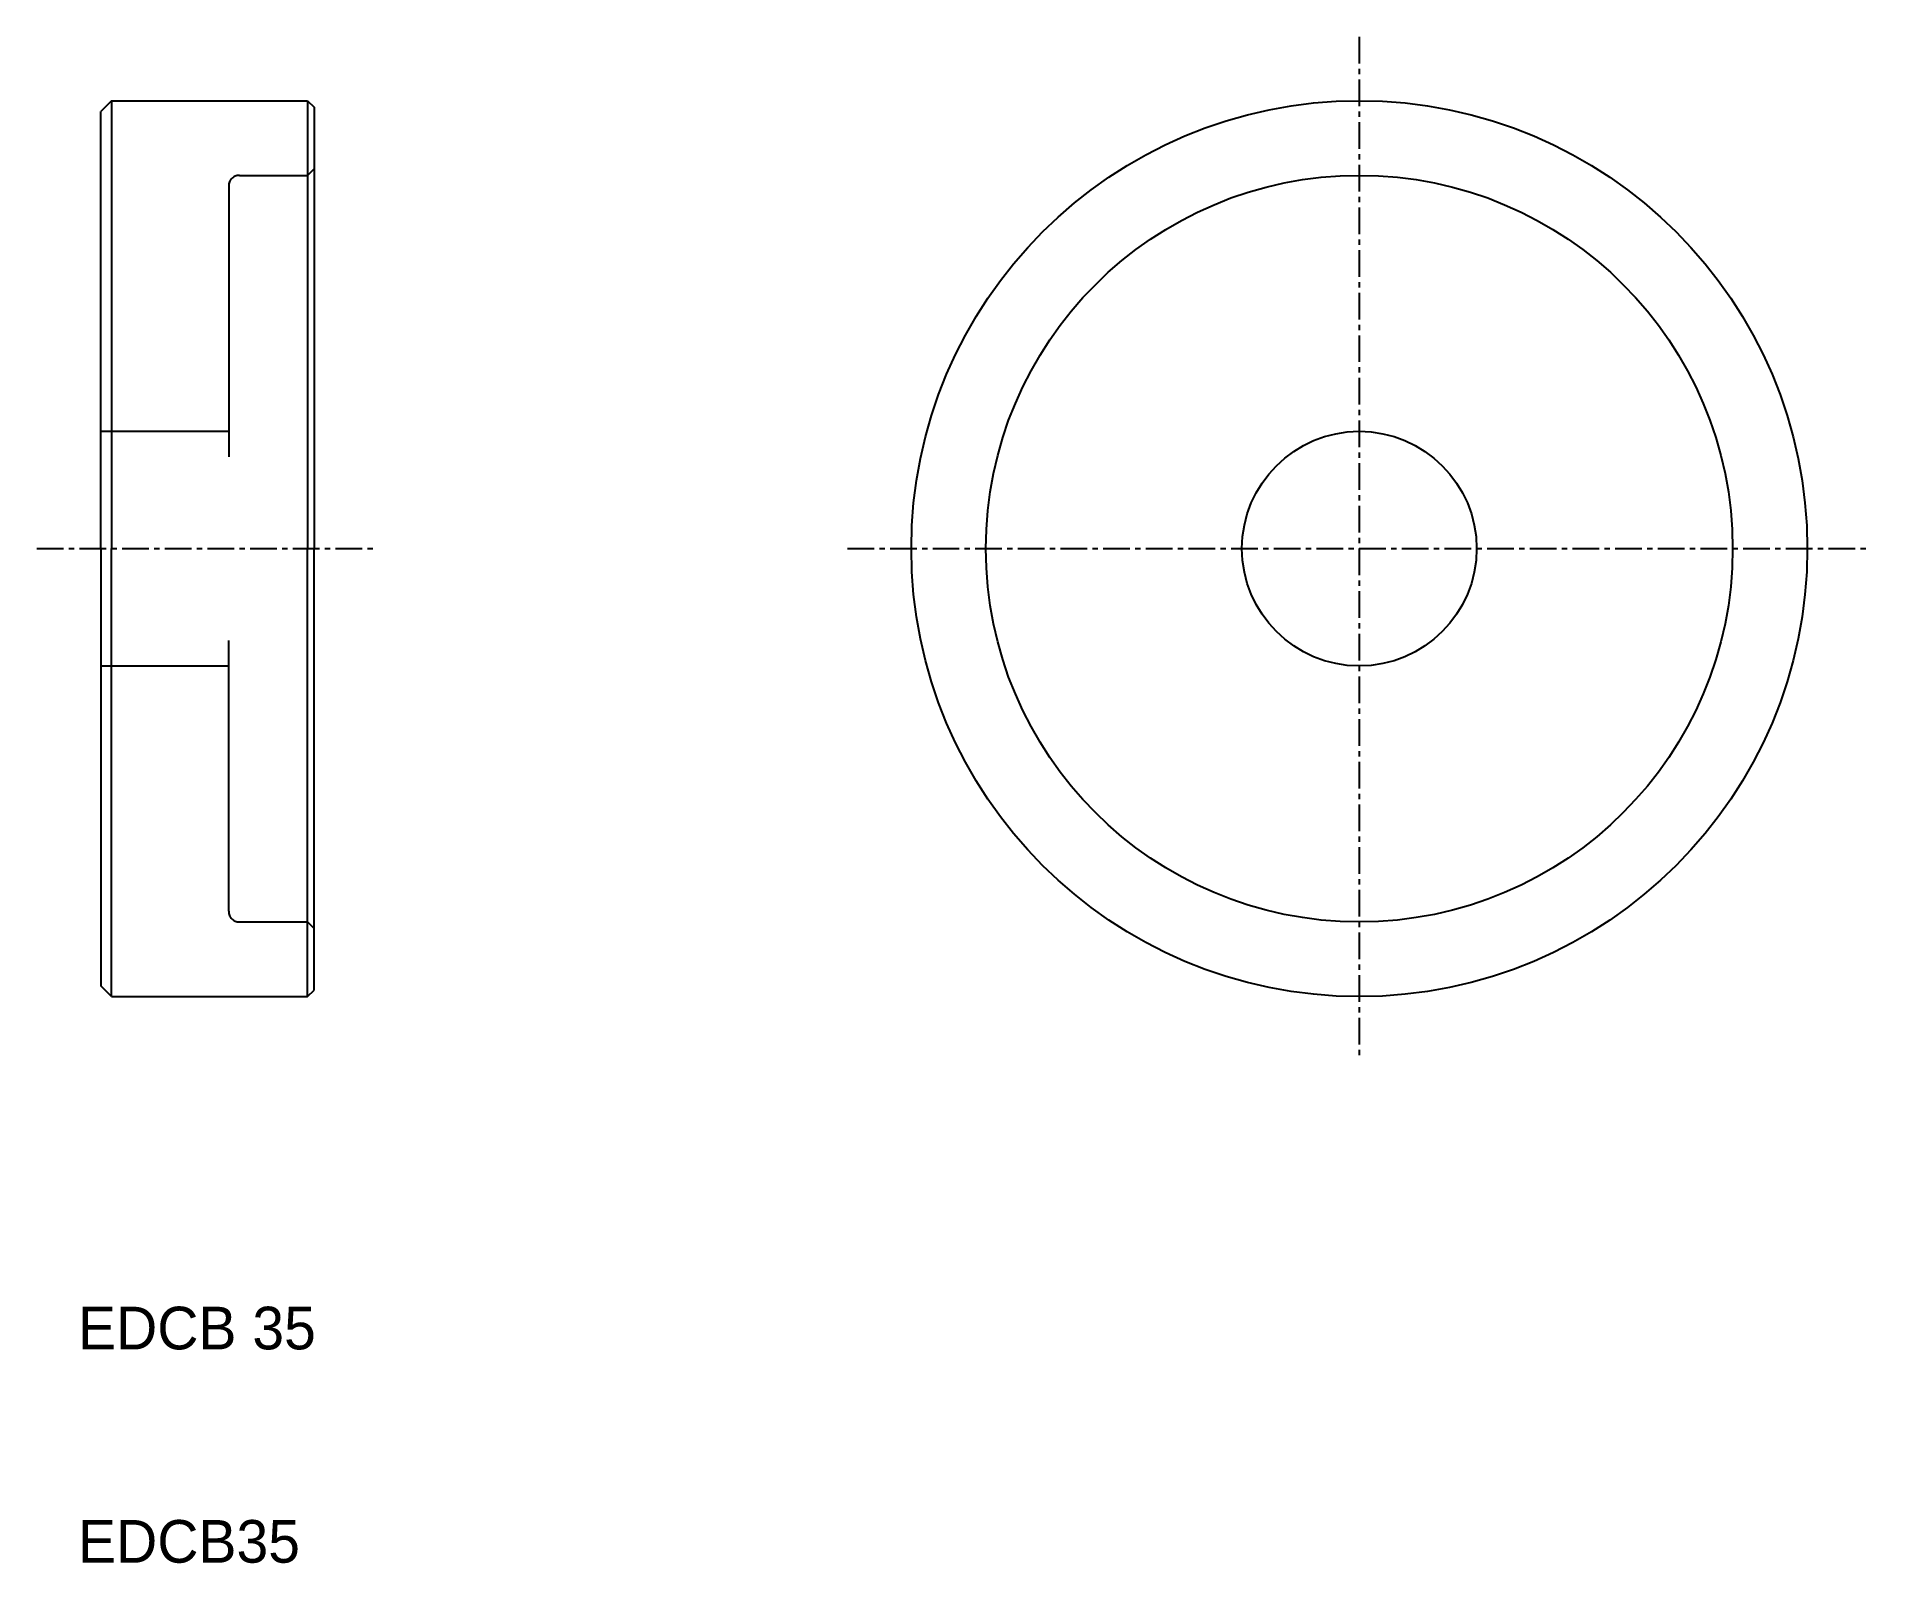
# Model space of a CAD drawing. Extents: x 120.5 to 206.5, y 83.9 to 155.5.
import ezdxf

# ---------------------------------------------------------------- set-up
doc = ezdxf.new("R2010")
doc.units = 0
doc.linetypes.add('CENTER', pattern=[2, 1.25, -0.25, 0.25, -0.25])
doc.linetypes.add('DASHED', pattern=[19.05, 12.7, -6.35])
doc.layers.get('0').update_dxf_attribs({"linetype": 'CONTINUOUS'})
doc.layers.add('CENTER', color=1, linetype='CENTER')

msp = doc.modelspace()

# ---------------------------------------------------------------- linework, layer by layer
for p, q in [((124.048, 152.511), (123.548, 152.011)), ((124.048, 152.511), (124.048, 131.511)), ((124.048, 152.511), (133.248, 152.511)), ((133.248, 152.511), (133.248, 131.511)), ((133.248, 152.511), (133.548, 152.211)), ((123.548, 131.511), (123.548, 152.011)), ((133.548, 152.211), (133.548, 149.311)), ((133.548, 149.311), (133.548, 131.511)), ((123.548, 131.511), (123.548, 111.011)), ((124.048, 110.511), (124.048, 131.511)), ((133.248, 110.511), (133.248, 131.511)), ((133.548, 113.711), (133.548, 131.511)), ((133.548, 110.811), (133.548, 113.711)), ((124.048, 110.511), (123.548, 111.011)), ((124.048, 110.511), (133.248, 110.511)), ((133.248, 110.511), (133.548, 110.811))]:
    msp.add_line(p, q)
at = {"color": 3, "linetype": 'DASHED'}
for p, q in [((130.048, 149.011), (133.248, 149.011)), ((133.548, 149.311), (133.248, 149.011)), ((129.548, 148.511), (129.548, 131.511)), ((123.548, 137.011), (129.548, 137.011)), ((129.548, 114.511), (129.548, 131.511)), ((123.548, 126.011), (129.548, 126.011)), ((130.048, 114.011), (133.248, 114.011)), ((133.548, 113.711), (133.248, 114.011))]:
    msp.add_line(p, q, dxfattribs=at)
for radius in [21, 17.5, 5.5]:
    msp.add_circle((182.548, 131.511), radius)
for centre, start, end in [((130.048, 148.511), 90, 180), ((130.048, 114.511), 180, 270)]:
    msp.add_arc(centre, 0.5, start, end, dxfattribs=at)
at = {"layer": 'CENTER', "color": 1, "linetype": 'CENTER'}
for p, q in [((182.548, 155.511), (182.548, 131.511)), ((120.548, 131.511), (136.548, 131.511)), ((158.548, 131.511), (206.548, 131.511)), ((182.548, 131.511), (182.548, 107.511))]:
    msp.add_line(p, q, dxfattribs=at)

# ---------------------------------------------------------------- texts
for s, p in [('EDCB 35', (122.485, 93.974)), ('EDCB35', (122.485, 83.974))]:
    msp.add_text(s, height=2).set_placement(p)

doc.saveas('drawing.dxf')
